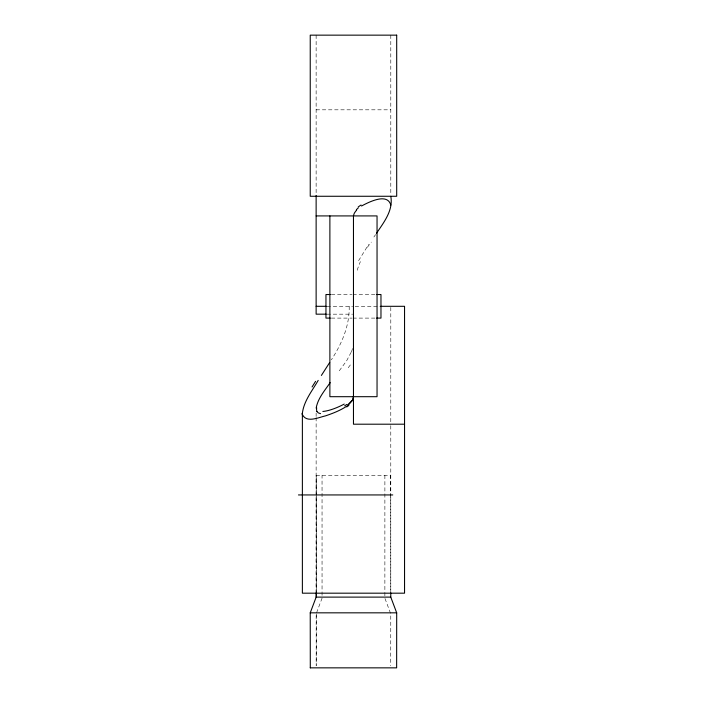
<?xml version="1.0" encoding="UTF-8"?>
<svg xmlns="http://www.w3.org/2000/svg" width="703" height="703" viewBox="0 0 703 703"><rect width="100%" height="100%" fill="white"/><g stroke="black" fill="none" stroke-linecap="round" stroke-linejoin="round"><path stroke-width="0.53" stroke-dasharray="3.52 2.64" d="M316.157 592.726L316.192 475.29L316.368 592.726M384.884 475.29L384.875 598.183L390.771 613.904L390.736 665.688M316.376 613.904L316.201 665.688L316.157 613.904L322.053 598.183L322.044 475.29M349.189 306.306C349.716 325.647 341.728 343.925 331.359 359.831M351.113 352.326L346.632 360.797L338.319 372.089M358.592 260.69L368.574 244.495M375.604 234.591L373.882 237.016M316.13 109.817L390.798 109.817M331.35 294.522L351.843 294.522M352.924 294.522L375.578 294.522M327.062 306.306L352.625 306.306M355.138 306.306L379.866 306.306M327.062 314.171L352.625 314.171M331.35 318.099L351.843 318.099M352.924 318.099L375.578 318.099M316.13 475.29L390.798 475.29M390.736 475.29L390.771 592.726M390.798 35.15L390.798 195.214M390.798 307.396L390.78 424.559M390.78 425.658L390.78 495.729M390.78 496.828L390.78 592.093M316.13 35.15L316.13 195.434M316.13 413.118L316.13 416.404M316.13 417.503L316.139 592.084M367.379 247.271A85.388 4.306 -53.5 0 1 371.307 242.104M357.265 270.268A48.393 45.054 -73.2 0 1 360.428 261.613M352.484 348.539A33.199 33.173 -84.3 0 1 351.254 352.379M348.231 367.722A78.657 2.786 -52.6 0 1 350.489 364.752"/><path stroke-width="1.05" d="M310.295 667.85L310.234 612.831L316.157 597.111L316.157 592.726M390.771 592.726L390.771 597.111L396.694 612.831L396.641 667.85L310.234 667.85M390.798 196.313C393.399 210.566 383.75 222.359 376.448 233.387M316.148 408.153C317.826 398.399 324.76 390.569 330.164 382.634M329.689 362.511L321.385 375.437M318.195 380.393C312.202 390.815 303.916 400.921 302.378 413.171L302.378 593.183L404.55 593.183L404.55 306.306L380.727 306.306M356.641 209.969L354.611 212.728A8.84 8.84 0 0 0 353.477 216.234M348.486 404.893L352.484 400.394A7.97 7.97 0 0 0 353.486 396.606M347.264 405.341L352.361 400.183A8.172 8.146 -70.9 0 0 353.477 396.158M346.421 406.404C340.006 410.596 332.809 413.399 325.586 415.842C318.617 417.371 306.886 423.162 302.545 414.867M361.527 206.005C369.128 201.963 387.423 192.596 390.798 205.074M316.13 215.918L377.045 215.918L377.045 396.694L329.883 396.694L329.883 215.918M330.269 294.522L325.955 294.522L325.955 318.099L330.269 318.099M376.659 294.522L380.973 294.522L380.973 318.099L376.659 318.099M316.13 306.306L326.201 306.306M326.201 314.171L316.13 314.171L316.13 195.434M404.55 424.199L353.468 424.199L353.468 215.918M298.45 494.938L392.766 494.938M316.13 597.111L390.798 597.111M310.234 612.831L396.694 612.831M320.55 413.654L318.327 412.907L316.886 411.58M316.368 592.726L316.376 597.111M356.377 209.714A19.447 18.515 -57.5 0 1 358.266 207.947M358.161 207.025A25.528 22.171 -50.4 0 1 361.052 205.021M348.855 405.403A28.313 26.055 -49 0 1 346.728 406.932M302.387 414.99A46.301 14.798 -39.9 0 1 302.123 413.355M312.053 386.975A105.845 9.464 -54.8 0 1 315.594 381.334M316.965 411.519A35.009 11.889 -38.3 0 1 316.675 407.837M344.259 404.067A32.566 10.817 -30.6 0 1 322.844 411.466M346.772 404.445A27.681 20.387 -43.1 0 1 344.655 405.833M396.694 35.15L310.234 35.15L310.234 196.269L396.694 196.269L396.694 35.15"/></g></svg>
